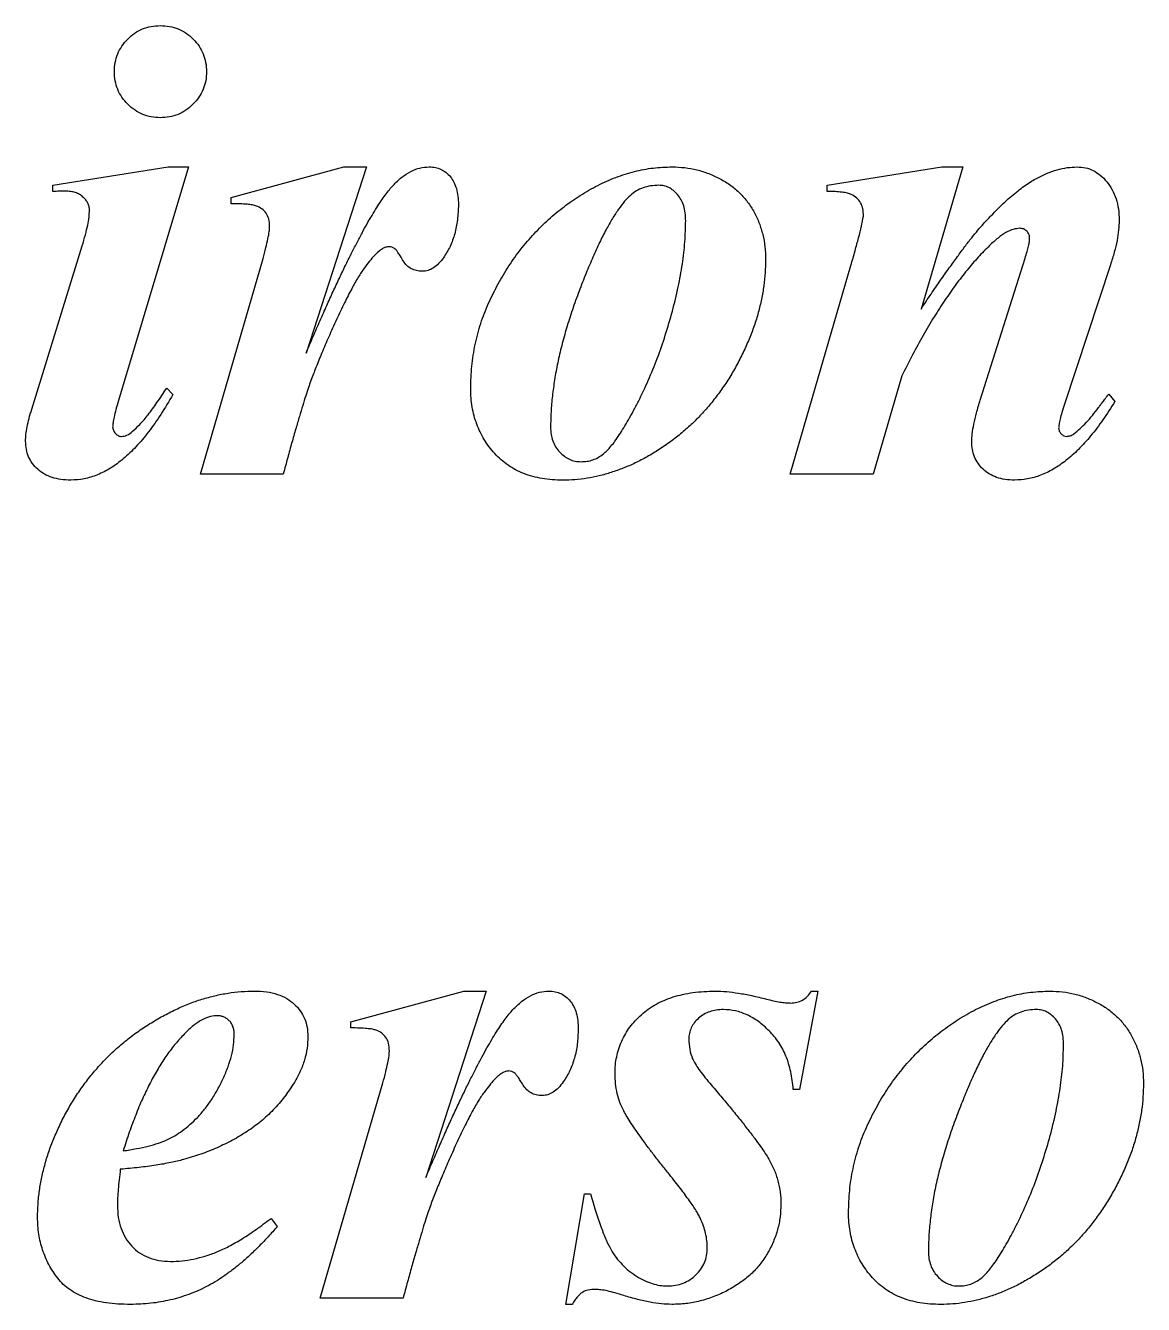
# Model space of a CAD drawing. Header units: inches. Extents: x -17.5 to -8.75, y -0.78 to 2.88.
# Drawn here: x -14.327 to -13.822, y 1.5 to 2.078 of the extents above; entities that cross this region are included whole.
import ezdxf

# ---------------------------------------------------------------- set-up
doc = ezdxf.new("R2010")
doc.units = ezdxf.units.IN
doc.header["$MEASUREMENT"] = 0

msp = doc.modelspace()

# ---------------------------------------------------------------- linework, layer by layer
at = {"color": 7, "linetype": 'Continuous', "lineweight": 25}
for p, q in [((-14.31474, 2.00556), (-14.26262, 2.01389)), ((-14.25341, 2.01389), (-14.2851, 1.90825)), ((-14.26262, 2.01389), (-14.25341, 2.01389)), ((-14.23419, 2), (-14.18314, 2.01389)), ((-14.17299, 2.01389), (-14.20029, 1.92969)), ((-14.18314, 2.01389), (-14.17299, 2.01389)), ((-13.96474, 2.00556), (-13.91283, 2.01389)), ((-13.90341, 2.01389), (-13.92225, 1.94961)), ((-13.91283, 2.01389), (-13.90341, 2.01389)), ((-14.31474, 2.00278), (-14.31474, 2.00556)), ((-13.96474, 2.00278), (-13.96474, 2.00556)), ((-14.23419, 1.99722), (-14.23419, 2)), ((-14.32433, 1.90434), (-14.3015, 1.97821)), ((-14.24808, 1.875), (-14.21973, 1.9724)), ((-13.89547, 1.90846), (-13.8752, 1.97261)), ((-13.98141, 1.875), (-13.95393, 1.96931)), ((-13.83657, 1.96962), (-13.85741, 1.9066)), ((-13.93093, 1.91936), (-13.94387, 1.875)), ((-14.26331, 1.91389), (-14.26053, 1.91094)), ((-13.8374, 1.91111), (-13.83462, 1.90781)), ((-14.21062, 1.875), (-14.24808, 1.875)), ((-13.94387, 1.875), (-13.98141, 1.875)), ((-14.18002, 1.6273), (-14.12898, 1.64119)), ((-14.11882, 1.64119), (-14.14612, 1.55698)), ((-14.12898, 1.64119), (-14.11882, 1.64119)), ((-13.96891, 1.64119), (-13.97724, 1.59674)), ((-13.97169, 1.64119), (-13.96891, 1.64119)), ((-14.18002, 1.62452), (-14.18002, 1.6273)), ((-14.19391, 1.5023), (-14.16557, 1.59969)), ((-13.97724, 1.59674), (-13.98002, 1.59674)), ((-14.0828, 1.49952), (-14.07446, 1.54952)), ((-14.07446, 1.54952), (-14.07169, 1.54952)), ((-14.21613, 1.53841), (-14.21335, 1.53472)), ((-14.15645, 1.5023), (-14.19391, 1.5023)), ((-14.08002, 1.49952), (-14.0828, 1.49952))]:
    msp.add_line(p, q, dxfattribs=at)
for points, knots in [([(-14.28696, 2.05694), (-14.28689, 2.05834), (-14.28675, 2.06107), (-14.28556, 2.06498), (-14.28367, 2.06858), (-14.28101, 2.07173), (-14.27789, 2.07444), (-14.2743, 2.07639), (-14.27035, 2.07755), (-14.26761, 2.0777), (-14.26622, 2.07778)], [0, 0, 0, 0, 0.128069, 0.249947, 0.371754, 0.499132, 0.626344, 0.748778, 0.871931, 1, 1, 1, 1]), ([(-14.26622, 2.07778), (-14.26479, 2.0777), (-14.26201, 2.07756), (-14.25802, 2.0764), (-14.25441, 2.07443), (-14.25125, 2.07175), (-14.2486, 2.06858), (-14.2467, 2.06498), (-14.24551, 2.06107), (-14.24537, 2.05834), (-14.2453, 2.05694)], [0, 0, 0, 0, 0.1300718, 0.2538892, 0.3757225, 0.5033198, 0.6300722, 0.7512802, 0.8725603, 1, 1, 1, 1]), ([(-14.26622, 2.03611), (-14.2676, 2.03618), (-14.2703, 2.03633), (-14.27419, 2.03751), (-14.27775, 2.03946), (-14.28094, 2.04211), (-14.28363, 2.04527), (-14.28556, 2.04889), (-14.28675, 2.05282), (-14.28689, 2.05555), (-14.28696, 2.05694)], [0, 0, 0, 0, 0.1268805, 0.2476137, 0.370178, 0.4976909, 0.6260537, 0.749788, 0.8717957, 1, 1, 1, 1]), ([(-14.2453, 2.05694), (-14.24537, 2.05555), (-14.24551, 2.05282), (-14.2467, 2.04889), (-14.24863, 2.04527), (-14.25133, 2.04211), (-14.25452, 2.03945), (-14.25813, 2.0375), (-14.26208, 2.03633), (-14.26482, 2.03619), (-14.26622, 2.03611)], [0, 0, 0, 0, 0.1275609, 0.2489562, 0.3720696, 0.4997881, 0.6266611, 0.7497744, 0.8724391, 1, 1, 1, 1]), ([(-14.16092, 2.00551), (-14.15966, 2.00678), (-14.15726, 2.00918), (-14.15318, 2.01188), (-14.14894, 2.01358), (-14.14604, 2.01379), (-14.1446, 2.01389)], [0, 0, 0, 0, 0.283236, 0.539118, 0.77285, 1, 1, 1, 1]), ([(-14.1446, 2.01389), (-14.14365, 2.01385), (-14.14181, 2.01378), (-14.13923, 2.01284), (-14.13691, 2.01144), (-14.13494, 2.00943), (-14.13332, 2.00694), (-14.1322, 2.00394), (-14.13151, 2.00049), (-14.13144, 1.99804), (-14.13141, 1.99674)], [0, 0, 0, 0, 0.1163793, 0.2257611, 0.3346185, 0.4480798, 0.5692364, 0.6973677, 0.8410742, 1, 1, 1, 1]), ([(-14.12585, 1.91363), (-14.12575, 1.91702), (-14.12556, 1.92372), (-14.12397, 1.9336), (-14.12149, 1.94316), (-14.11788, 1.95229), (-14.11353, 1.96096), (-14.10869, 1.96916), (-14.10324, 1.97675), (-14.09722, 1.98373), (-14.09077, 1.9902), (-14.08376, 1.99596), (-14.07632, 2.00113), (-14.06849, 2.00563), (-14.06031, 2.00928), (-14.05194, 2.01197), (-14.04339, 2.01359), (-14.03764, 2.01379), (-14.03475, 2.01389)], [0, 0, 0, 0, 0.068373, 0.135108, 0.201218, 0.267276, 0.332787, 0.396645, 0.459164, 0.521042, 0.582325, 0.643264, 0.703651, 0.764819, 0.825173, 0.88396, 0.941824, 1, 1, 1, 1]), ([(-14.03475, 2.01389), (-14.03285, 2.01382), (-14.02908, 2.01368), (-14.02352, 2.01266), (-14.01814, 2.01096), (-14.01303, 2.00856), (-14.00824, 2.00567), (-14.00408, 2.0021), (-14.00051, 1.99803), (-13.99762, 1.99344), (-13.9953, 1.9885), (-13.99372, 1.98323), (-13.99266, 1.97773), (-13.99257, 1.97396), (-13.99252, 1.97205)], [0, 0, 0, 0, 0.085554, 0.169688, 0.253802, 0.339259, 0.42356, 0.504942, 0.585336, 0.66653, 0.748481, 0.83034, 0.913832, 1, 1, 1, 1]), ([(-13.89404, 1.98811), (-13.89292, 1.98931), (-13.89074, 1.99165), (-13.88748, 1.99495), (-13.88436, 1.99795), (-13.88137, 2.00066), (-13.87846, 2.00305), (-13.87567, 2.00512), (-13.87305, 2.00699), (-13.86967, 2.00889), (-13.86564, 2.0109), (-13.86085, 2.0126), (-13.85621, 2.01366), (-13.85316, 2.01381), (-13.85168, 2.01389)], [0, 0, 0, 0, 0.096922, 0.187782, 0.272642, 0.351578, 0.425341, 0.493416, 0.556438, 0.614383, 0.721325, 0.820638, 0.912937, 1, 1, 1, 1]), ([(-13.85168, 2.01389), (-13.85041, 2.01381), (-13.84789, 2.01364), (-13.84429, 2.01231), (-13.841, 2.01016), (-13.83813, 2.00718), (-13.8357, 2.00359), (-13.83388, 1.99943), (-13.83285, 1.99473), (-13.83273, 1.99143), (-13.83267, 1.98971)], [0, 0, 0, 0, 0.11115, 0.220348, 0.332299, 0.453462, 0.580543, 0.710706, 0.849887, 1, 1, 1, 1]), ([(-14.30919, 2.00291), (-14.31003, 2.0029), (-14.31188, 2.00287), (-14.31373, 2.00281), (-14.31474, 2.00278)], [0, 0, 0, 0, 0.453061, 1, 1, 1, 1]), ([(-14.29821, 1.99427), (-14.29823, 1.99483), (-14.29829, 1.99594), (-14.2989, 1.99752), (-14.29984, 1.999), (-14.30116, 2.00032), (-14.30274, 2.00151), (-14.30465, 2.00234), (-14.30683, 2.00281), (-14.30837, 2.00287), (-14.30919, 2.00291)], [0, 0, 0, 0, 0.1067566, 0.2136958, 0.3229817, 0.4435106, 0.5714844, 0.7028296, 0.8431403, 1, 1, 1, 1]), ([(-14.20029, 1.92969), (-14.19922, 1.93219), (-14.19714, 1.93709), (-14.19401, 1.94423), (-14.19103, 1.95102), (-14.18811, 1.95741), (-14.18529, 1.96344), (-14.18256, 1.96911), (-14.17997, 1.97442), (-14.17743, 1.97932), (-14.17505, 1.98389), (-14.17278, 1.98809), (-14.17053, 1.99189), (-14.16843, 1.99534), (-14.16644, 1.99844), (-14.16452, 2.00114), (-14.16272, 2.00348), (-14.16149, 2.00487), (-14.16092, 2.00551)], [0, 0, 0, 0, 0.095301, 0.18648, 0.272875, 0.354696, 0.432414, 0.506037, 0.574896, 0.639227, 0.699262, 0.755246, 0.806323, 0.853838, 0.896685, 0.935191, 0.96984, 1, 1, 1, 1]), ([(-14.05367, 2.001), (-14.05457, 2.00012), (-14.05651, 1.99821), (-14.05913, 1.99463), (-14.06192, 1.99037), (-14.06477, 1.98531), (-14.06771, 1.9795), (-14.07069, 1.9729), (-14.07381, 1.96556), (-14.07691, 1.95757), (-14.07991, 1.94935), (-14.08251, 1.94113), (-14.08473, 1.93314), (-14.08658, 1.92536), (-14.08796, 1.91776), (-14.08896, 1.91038), (-14.0896, 1.90321), (-14.0897, 1.8985), (-14.08974, 1.89618)], [0, 0, 0, 0, 0.033249, 0.072559, 0.117666, 0.169098, 0.227007, 0.290985, 0.362132, 0.439493, 0.518973, 0.59539, 0.668972, 0.739827, 0.808386, 0.874496, 0.93831, 1, 1, 1, 1]), ([(-14.04078, 2.00556), (-14.04203, 2.00549), (-14.04444, 2.00538), (-14.0479, 2.00455), (-14.05102, 2.0031), (-14.05279, 2.0017), (-14.05367, 2.001)], [0, 0, 0, 0, 0.267997, 0.517347, 0.757714, 1, 1, 1, 1]), ([(-14.02863, 1.9895), (-14.02867, 1.9907), (-14.02873, 1.993), (-14.02941, 1.99624), (-14.0306, 1.99904), (-14.03221, 2.00137), (-14.03414, 2.00318), (-14.03618, 2.00458), (-14.03844, 2.00541), (-14.04, 2.00551), (-14.04078, 2.00556)], [0, 0, 0, 0, 0.160943, 0.307485, 0.440153, 0.565263, 0.682999, 0.791977, 0.894836, 1, 1, 1, 1]), ([(-13.94825, 1.99162), (-13.94829, 1.99273), (-13.94836, 1.9948), (-13.94941, 1.99765), (-13.95118, 1.99997), (-13.95339, 2.00132), (-13.95572, 2.0021), (-13.95816, 2.00249), (-13.96124, 2.00274), (-13.9635, 2.00277), (-13.96474, 2.00278)], [0, 0, 0, 0, 0.143692, 0.268193, 0.387578, 0.517103, 0.59867, 0.70577, 0.838043, 1, 1, 1, 1]), ([(-14.21678, 1.98681), (-14.21683, 1.98799), (-14.21692, 1.99016), (-14.21821, 1.993), (-14.2202, 1.99502), (-14.22239, 1.99614), (-14.22468, 1.99676), (-14.2272, 1.99699), (-14.23043, 1.99724), (-14.23285, 1.99723), (-14.23419, 1.99722)], [0, 0, 0, 0, 0.150745, 0.274893, 0.388689, 0.507831, 0.584565, 0.690788, 0.829821, 1, 1, 1, 1]), ([(-14.13141, 1.99674), (-14.13149, 1.99447), (-14.13164, 1.99005), (-14.13293, 1.98372), (-14.13496, 1.97789), (-14.13709, 1.9745), (-14.13814, 1.97283)], [0, 0, 0, 0, 0.270819, 0.525376, 0.765551, 1, 1, 1, 1]), ([(-14.3015, 1.97821), (-14.30101, 1.97987), (-14.30009, 1.98297), (-14.29905, 1.98731), (-14.29838, 1.99101), (-14.29826, 1.99326), (-14.29821, 1.99427)], [0, 0, 0, 0, 0.31585, 0.589913, 0.81473, 1, 1, 1, 1]), ([(-14.06587, 1.88407), (-14.06531, 1.88457), (-14.0641, 1.88565), (-14.06233, 1.88761), (-14.06053, 1.89003), (-14.05857, 1.89278), (-14.0566, 1.89599), (-14.05445, 1.89954), (-14.05225, 1.90354), (-14.04916, 1.90948), (-14.04545, 1.9174), (-14.04133, 1.92736), (-14.03778, 1.93783), (-14.03459, 1.9486), (-14.03195, 1.95935), (-14.03008, 1.96982), (-14.02888, 1.9798), (-14.02871, 1.98633), (-14.02863, 1.9895)], [0, 0, 0, 0, 0.019705, 0.042924, 0.069319, 0.09916, 0.132071, 0.168505, 0.208627, 0.25247, 0.344777, 0.439194, 0.536414, 0.636224, 0.735117, 0.828115, 0.916399, 1, 1, 1, 1]), ([(-13.95393, 1.96931), (-13.95331, 1.97151), (-13.95212, 1.97568), (-13.9505, 1.98159), (-13.94922, 1.98683), (-13.94856, 1.9901), (-13.94825, 1.99162)], [0, 0, 0, 0, 0.297706, 0.565151, 0.797817, 1, 1, 1, 1]), ([(-13.83267, 1.98971), (-13.83273, 1.98826), (-13.83287, 1.98519), (-13.83357, 1.98036), (-13.83488, 1.97512), (-13.83599, 1.97151), (-13.83657, 1.96962)], [0, 0, 0, 0, 0.211602, 0.448481, 0.711298, 1, 1, 1, 1]), ([(-14.21973, 1.9724), (-14.21929, 1.97406), (-14.21848, 1.97705), (-14.21757, 1.98112), (-14.21693, 1.98425), (-14.21683, 1.98607), (-14.21678, 1.98681)], [0, 0, 0, 0, 0.350075, 0.630908, 0.849316, 1, 1, 1, 1]), ([(-13.92225, 1.94961), (-13.92073, 1.95187), (-13.91782, 1.95621), (-13.91357, 1.96243), (-13.90959, 1.96807), (-13.90587, 1.97313), (-13.90257, 1.97772), (-13.89947, 1.98168), (-13.89667, 1.98509), (-13.89487, 1.98716), (-13.89404, 1.98811)], [0, 0, 0, 0, 0.170885, 0.328423, 0.473151, 0.60457, 0.722896, 0.827784, 0.920751, 1, 1, 1, 1]), ([(-13.87759, 1.98611), (-13.87859, 1.986), (-13.88079, 1.98577), (-13.8841, 1.98411), (-13.88769, 1.98164), (-13.89, 1.97948), (-13.89126, 1.9783)], [0, 0, 0, 0, 0.18595, 0.410703, 0.678753, 1, 1, 1, 1]), ([(-13.87312, 1.9819), (-13.87319, 1.98244), (-13.87333, 1.98355), (-13.87444, 1.98487), (-13.87583, 1.98596), (-13.87701, 1.98606), (-13.87759, 1.98611)], [0, 0, 0, 0, 0.2374239, 0.4859364, 0.7449033, 1, 1, 1, 1]), ([(-14.16275, 1.97778), (-14.16325, 1.97774), (-14.16431, 1.97765), (-14.16525, 1.97714), (-14.16574, 1.97687)], [0, 0, 0, 0, 0.471736, 1, 1, 1, 1]), ([(-14.14773, 1.96667), (-14.14863, 1.96672), (-14.15036, 1.96682), (-14.15278, 1.96775), (-14.15485, 1.96925), (-14.15634, 1.97134), (-14.1575, 1.9734), (-14.15864, 1.97502), (-14.15949, 1.97621), (-14.16038, 1.97707), (-14.16145, 1.97764), (-14.16232, 1.97773), (-14.16275, 1.97778)], [0, 0, 0, 0, 0.137153, 0.261675, 0.387414, 0.520635, 0.64693, 0.748142, 0.820248, 0.868457, 0.935312, 1, 1, 1, 1]), ([(-13.89126, 1.9783), (-13.89299, 1.97657), (-13.89655, 1.97302), (-13.90156, 1.9671), (-13.90659, 1.96066), (-13.91155, 1.95357), (-13.91649, 1.9459), (-13.92137, 1.9376), (-13.92626, 1.92873), (-13.92935, 1.92254), (-13.93093, 1.91936)], [0, 0, 0, 0, 0.1027659, 0.2109917, 0.3258082, 0.4462553, 0.5742688, 0.709207, 0.8507118, 1, 1, 1, 1]), ([(-13.8752, 1.97261), (-13.87489, 1.97359), (-13.87431, 1.9754), (-13.87365, 1.97793), (-13.87322, 1.98005), (-13.87315, 1.98134), (-13.87312, 1.9819)], [0, 0, 0, 0, 0.323477, 0.595772, 0.822213, 1, 1, 1, 1]), ([(-14.16574, 1.97687), (-14.16632, 1.97648), (-14.16764, 1.97558), (-14.16956, 1.97366), (-14.17172, 1.97111), (-14.1742, 1.9679), (-14.17694, 1.96376), (-14.17989, 1.9585), (-14.18314, 1.95207), (-14.18658, 1.9448), (-14.18997, 1.93726), (-14.19306, 1.93004), (-14.19574, 1.92344), (-14.1978, 1.91822), (-14.19927, 1.91391), (-14.20056, 1.91018), (-14.20186, 1.9058), (-14.20335, 1.90083), (-14.205, 1.89525), (-14.20679, 1.88905), (-14.20863, 1.88222), (-14.20994, 1.87747), (-14.21062, 1.875)], [0, 0, 0, 0, 0.018512, 0.042511, 0.072038, 0.107513, 0.150611, 0.204319, 0.267951, 0.342632, 0.41874, 0.488356, 0.551653, 0.608652, 0.63804, 0.673035, 0.713772, 0.759641, 0.811495, 0.868854, 0.93162, 1, 1, 1, 1]), ([(-14.13814, 1.97283), (-14.13884, 1.9719), (-14.14015, 1.97016), (-14.14254, 1.96821), (-14.14506, 1.96689), (-14.14684, 1.96674), (-14.14773, 1.96667)], [0, 0, 0, 0, 0.2943087, 0.5496681, 0.7775797, 1, 1, 1, 1]), ([(-13.99252, 1.97205), (-13.99257, 1.97005), (-13.99266, 1.96603), (-13.99327, 1.96001), (-13.99434, 1.95399), (-13.99575, 1.94796), (-13.99765, 1.94194), (-13.99994, 1.93592), (-14.00266, 1.92991), (-14.0057, 1.92392), (-14.00909, 1.91809), (-14.01285, 1.91259), (-14.0168, 1.90736), (-14.02101, 1.90243), (-14.02554, 1.89787), (-14.03032, 1.89362), (-14.03533, 1.88964), (-14.04059, 1.88603), (-14.04598, 1.88281), (-14.05137, 1.87994), (-14.05683, 1.87761), (-14.06228, 1.87565), (-14.06774, 1.87411), (-14.07322, 1.87303), (-14.0787, 1.87235), (-14.08236, 1.87226), (-14.08419, 1.87222)], [0, 0, 0, 0, 0.040288, 0.081046, 0.121912, 0.163592, 0.205763, 0.249164, 0.293302, 0.33884, 0.384474, 0.429222, 0.47316, 0.516609, 0.559725, 0.602707, 0.645492, 0.688706, 0.731235, 0.772081, 0.811808, 0.850842, 0.888714, 0.926191, 0.963211, 1, 1, 1, 1]), ([(-14.26053, 1.91094), (-14.26231, 1.90788), (-14.2657, 1.90206), (-14.27129, 1.89417), (-14.27688, 1.88742), (-14.28266, 1.88194), (-14.28847, 1.87758), (-14.29447, 1.87455), (-14.30054, 1.87258), (-14.30467, 1.87234), (-14.30671, 1.87222)], [0, 0, 0, 0, 0.168014, 0.320636, 0.459384, 0.584541, 0.698833, 0.803825, 0.903135, 1, 1, 1, 1]), ([(-14.27885, 1.89418), (-14.2777, 1.89525), (-14.27513, 1.89761), (-14.27147, 1.90206), (-14.26742, 1.90756), (-14.26475, 1.91167), (-14.26331, 1.91389)], [0, 0, 0, 0, 0.186578, 0.415305, 0.685331, 1, 1, 1, 1]), ([(-14.08419, 1.87222), (-14.08579, 1.87225), (-14.08893, 1.87231), (-14.0935, 1.87287), (-14.09778, 1.87384), (-14.1018, 1.87513), (-14.10555, 1.87682), (-14.109, 1.87892), (-14.11216, 1.88138), (-14.115, 1.8842), (-14.11756, 1.88727), (-14.11978, 1.89054), (-14.12166, 1.89398), (-14.12316, 1.8976), (-14.12443, 1.90136), (-14.1252, 1.90531), (-14.12576, 1.90942), (-14.12582, 1.91221), (-14.12585, 1.91363)], [0, 0, 0, 0, 0.072878, 0.142298, 0.208199, 0.271692, 0.33365, 0.394303, 0.454151, 0.514931, 0.575502, 0.635011, 0.694027, 0.75313, 0.812473, 0.873468, 0.935645, 1, 1, 1, 1]), ([(-13.89933, 1.88967), (-13.89927, 1.89084), (-13.89911, 1.89348), (-13.89838, 1.89781), (-13.89713, 1.9029), (-13.89605, 1.90652), (-13.89547, 1.90846)], [0, 0, 0, 0, 0.183214, 0.411654, 0.683026, 1, 1, 1, 1]), ([(-13.84196, 1.90508), (-13.84168, 1.90546), (-13.84107, 1.9063), (-13.84003, 1.90767), (-13.8388, 1.90931), (-13.83789, 1.91048), (-13.8374, 1.91111)], [0, 0, 0, 0, 0.18485, 0.41446, 0.680809, 1, 1, 1, 1]), ([(-14.32711, 1.8898), (-14.32707, 1.89081), (-14.32699, 1.893), (-14.32643, 1.89645), (-14.32556, 1.90029), (-14.32476, 1.90294), (-14.32433, 1.90434)], [0, 0, 0, 0, 0.204884, 0.441272, 0.704979, 1, 1, 1, 1]), ([(-14.2851, 1.90825), (-14.2855, 1.90688), (-14.28623, 1.90439), (-14.28705, 1.90103), (-14.28758, 1.89844), (-14.2877, 1.89696), (-14.28775, 1.89635)], [0, 0, 0, 0, 0.351155, 0.636598, 0.849991, 1, 1, 1, 1]), ([(-13.83462, 1.90781), (-13.83639, 1.90501), (-13.83977, 1.89963), (-13.84529, 1.89237), (-13.85083, 1.88618), (-13.8565, 1.88114), (-13.86221, 1.87714), (-13.86805, 1.87431), (-13.87399, 1.87257), (-13.878, 1.87234), (-13.87998, 1.87222)], [0, 0, 0, 0, 0.165262, 0.316603, 0.45397, 0.57917, 0.693818, 0.800285, 0.901451, 1, 1, 1, 1]), ([(-13.85741, 1.9066), (-13.85779, 1.90534), (-13.85847, 1.90308), (-13.85932, 1.90003), (-13.85984, 1.8977), (-13.85996, 1.89637), (-13.86001, 1.89583)], [0, 0, 0, 0, 0.355168, 0.638877, 0.854433, 1, 1, 1, 1]), ([(-13.85311, 1.89319), (-13.85217, 1.89395), (-13.85021, 1.89554), (-13.84746, 1.89835), (-13.84466, 1.90154), (-13.84288, 1.90387), (-13.84196, 1.90508)], [0, 0, 0, 0, 0.2222616, 0.4624979, 0.72018, 1, 1, 1, 1]), ([(-14.28775, 1.89635), (-14.28767, 1.89582), (-14.28751, 1.8947), (-14.2865, 1.89332), (-14.28524, 1.89222), (-14.28419, 1.89205), (-14.28371, 1.89197)], [0, 0, 0, 0, 0.247956, 0.514623, 0.778221, 1, 1, 1, 1]), ([(-14.28371, 1.89197), (-14.28287, 1.89209), (-14.28105, 1.89236), (-14.27962, 1.89355), (-14.27885, 1.89418)], [0, 0, 0, 0, 0.459307, 1, 1, 1, 1]), ([(-14.08974, 1.89618), (-14.0897, 1.89509), (-14.08962, 1.89299), (-14.08877, 1.89), (-14.08755, 1.88727), (-14.08573, 1.88493), (-14.08362, 1.883), (-14.08123, 1.88162), (-14.07869, 1.88068), (-14.07689, 1.8806), (-14.07598, 1.88056)], [0, 0, 0, 0, 0.141117, 0.271235, 0.399612, 0.526778, 0.652943, 0.768103, 0.883172, 1, 1, 1, 1]), ([(-13.86001, 1.89583), (-13.85995, 1.89536), (-13.85981, 1.89437), (-13.8589, 1.89315), (-13.85774, 1.89224), (-13.85683, 1.89209), (-13.85641, 1.89201)], [0, 0, 0, 0, 0.249564, 0.517955, 0.78011, 1, 1, 1, 1]), ([(-13.85641, 1.89201), (-13.85586, 1.89208), (-13.85468, 1.89223), (-13.85366, 1.89285), (-13.85311, 1.89319)], [0, 0, 0, 0, 0.462123, 1, 1, 1, 1]), ([(-14.30671, 1.87222), (-14.3082, 1.87227), (-14.31104, 1.87236), (-14.31504, 1.87337), (-14.31864, 1.87484), (-14.32165, 1.87707), (-14.32412, 1.87969), (-14.32583, 1.88278), (-14.32693, 1.88618), (-14.32705, 1.88858), (-14.32711, 1.8898)], [0, 0, 0, 0, 0.14681, 0.281244, 0.407948, 0.530306, 0.649212, 0.763023, 0.878836, 1, 1, 1, 1]), ([(-13.87998, 1.87222), (-13.88142, 1.87227), (-13.88416, 1.87236), (-13.88802, 1.87335), (-13.89143, 1.8749), (-13.89427, 1.87711), (-13.89656, 1.87975), (-13.89813, 1.88281), (-13.89919, 1.88613), (-13.89929, 1.88848), (-13.89933, 1.88967)], [0, 0, 0, 0, 0.147078, 0.280065, 0.40603, 0.527558, 0.646344, 0.760367, 0.878039, 1, 1, 1, 1]), ([(-14.07598, 1.88056), (-14.07505, 1.8806), (-14.07323, 1.88067), (-14.07056, 1.88135), (-14.06808, 1.88247), (-14.06661, 1.88354), (-14.06587, 1.88407)], [0, 0, 0, 0, 0.255377, 0.501412, 0.750643, 1, 1, 1, 1]), ([(-14.32169, 1.53884), (-14.32165, 1.54087), (-14.32156, 1.54493), (-14.32087, 1.55102), (-14.31986, 1.55712), (-14.3183, 1.5632), (-14.3164, 1.56929), (-14.31403, 1.57537), (-14.31131, 1.58147), (-14.30809, 1.5875), (-14.30458, 1.59341), (-14.30072, 1.59906), (-14.29652, 1.60439), (-14.29201, 1.6094), (-14.28723, 1.61418), (-14.28209, 1.61858), (-14.2767, 1.62274), (-14.271, 1.62652), (-14.26514, 1.62991), (-14.25926, 1.63293), (-14.25337, 1.63552), (-14.24744, 1.63755), (-14.24153, 1.63916), (-14.2356, 1.64035), (-14.22966, 1.64107), (-14.2257, 1.64115), (-14.22373, 1.64119)], [0, 0, 0, 0, 0.039082, 0.078362, 0.117989, 0.158248, 0.199189, 0.24105, 0.28388, 0.328057, 0.3726, 0.416552, 0.459861, 0.503325, 0.546527, 0.59004, 0.633619, 0.677877, 0.721755, 0.764051, 0.805409, 0.845552, 0.884872, 0.923553, 0.962033, 1, 1, 1, 1]), ([(-14.22373, 1.64119), (-14.22184, 1.64114), (-14.21828, 1.64105), (-14.21332, 1.63988), (-14.20904, 1.63809), (-14.20557, 1.63547), (-14.20283, 1.63235), (-14.20084, 1.62879), (-14.19968, 1.62481), (-14.19954, 1.62204), (-14.19946, 1.62061)], [0, 0, 0, 0, 0.157556, 0.296643, 0.423401, 0.542675, 0.6567, 0.76879, 0.880952, 1, 1, 1, 1]), ([(-14.10676, 1.63281), (-14.10549, 1.63407), (-14.10309, 1.63648), (-14.09902, 1.63917), (-14.09477, 1.64088), (-14.09187, 1.64108), (-14.09044, 1.64119)], [0, 0, 0, 0, 0.283236, 0.539118, 0.77285, 1, 1, 1, 1]), ([(-14.09044, 1.64119), (-14.08949, 1.64115), (-14.08765, 1.64108), (-14.08506, 1.64014), (-14.08274, 1.63874), (-14.08077, 1.63672), (-14.07916, 1.63424), (-14.07803, 1.63123), (-14.07734, 1.62779), (-14.07728, 1.62533), (-14.07724, 1.62404)], [0, 0, 0, 0, 0.1163793, 0.2257611, 0.3346185, 0.4480798, 0.5692364, 0.6973677, 0.8410742, 1, 1, 1, 1]), ([(-14.06058, 1.60386), (-14.06055, 1.60516), (-14.06049, 1.60774), (-14.05992, 1.61151), (-14.05894, 1.61511), (-14.05764, 1.61855), (-14.05599, 1.62183), (-14.05393, 1.62493), (-14.05148, 1.62784), (-14.0487, 1.63058), (-14.04559, 1.6331), (-14.04214, 1.63528), (-14.03837, 1.63709), (-14.03433, 1.63864), (-14.02995, 1.63972), (-14.02532, 1.64063), (-14.02036, 1.64108), (-14.01697, 1.64115), (-14.01522, 1.64119)], [0, 0, 0, 0, 0.059206, 0.117017, 0.172813, 0.228349, 0.283605, 0.339563, 0.39695, 0.45597, 0.516732, 0.578175, 0.641074, 0.706379, 0.774283, 0.845821, 0.920436, 1, 1, 1, 1]), ([(-14.01522, 1.64119), (-14.01355, 1.64114), (-14.01005, 1.64105), (-14.00455, 1.64028), (-13.99852, 1.63917), (-13.99435, 1.63813), (-13.99217, 1.63758)], [0, 0, 0, 0, 0.213653, 0.4494, 0.711873, 1, 1, 1, 1]), ([(-13.99217, 1.63758), (-13.99109, 1.63731), (-13.98905, 1.63681), (-13.98614, 1.63622), (-13.98357, 1.63592), (-13.98197, 1.63584), (-13.98123, 1.6358)], [0, 0, 0, 0, 0.301428, 0.568151, 0.800344, 1, 1, 1, 1]), ([(-13.98123, 1.6358), (-13.98028, 1.63587), (-13.97843, 1.63599), (-13.9758, 1.63706), (-13.97348, 1.6388), (-13.9723, 1.64037), (-13.97169, 1.64119)], [0, 0, 0, 0, 0.248846, 0.485926, 0.732908, 1, 1, 1, 1]), ([(-13.95502, 1.54093), (-13.95492, 1.54432), (-13.95472, 1.55102), (-13.95314, 1.56089), (-13.95065, 1.57045), (-13.94705, 1.57959), (-13.9427, 1.58826), (-13.93786, 1.59646), (-13.9324, 1.60405), (-13.92639, 1.61103), (-13.91993, 1.6175), (-13.91293, 1.62325), (-13.90549, 1.62842), (-13.89766, 1.63293), (-13.88948, 1.63658), (-13.88111, 1.63926), (-13.87256, 1.64089), (-13.8668, 1.64109), (-13.86392, 1.64119)], [0, 0, 0, 0, 0.068373, 0.135108, 0.201218, 0.267276, 0.332787, 0.396645, 0.459164, 0.521042, 0.582325, 0.643264, 0.703651, 0.764819, 0.825173, 0.88396, 0.941824, 1, 1, 1, 1]), ([(-13.86392, 1.64119), (-13.86202, 1.64112), (-13.85825, 1.64098), (-13.85269, 1.63995), (-13.84731, 1.63825), (-13.84219, 1.63586), (-13.8374, 1.63297), (-13.83324, 1.6294), (-13.82968, 1.62533), (-13.82679, 1.62074), (-13.82447, 1.6158), (-13.82289, 1.61053), (-13.82183, 1.60503), (-13.82173, 1.60126), (-13.82169, 1.59935)], [0, 0, 0, 0, 0.085554, 0.169688, 0.253802, 0.339259, 0.42356, 0.504942, 0.585336, 0.66653, 0.748481, 0.83034, 0.913832, 1, 1, 1, 1]), ([(-14.14612, 1.55698), (-14.14506, 1.55949), (-14.14297, 1.56439), (-14.13984, 1.57153), (-14.13686, 1.57831), (-14.13394, 1.5847), (-14.13112, 1.59074), (-14.12839, 1.5964), (-14.1258, 1.60171), (-14.12326, 1.60662), (-14.12088, 1.61118), (-14.11861, 1.61538), (-14.11637, 1.61919), (-14.11426, 1.62263), (-14.11227, 1.62573), (-14.11035, 1.62843), (-14.10856, 1.63078), (-14.10733, 1.63216), (-14.10676, 1.63281)], [0, 0, 0, 0, 0.095301, 0.18648, 0.272875, 0.354696, 0.432414, 0.506037, 0.574896, 0.639227, 0.699262, 0.755246, 0.806323, 0.853838, 0.896685, 0.935191, 0.96984, 1, 1, 1, 1]), ([(-14.01162, 1.63285), (-14.01271, 1.63281), (-14.0148, 1.63272), (-14.01779, 1.63193), (-14.02052, 1.63075), (-14.02285, 1.62897), (-14.02481, 1.62695), (-14.02618, 1.6246), (-14.02713, 1.62209), (-14.0272, 1.6203), (-14.02724, 1.6194)], [0, 0, 0, 0, 0.142331, 0.273091, 0.401783, 0.528907, 0.653372, 0.767895, 0.882167, 1, 1, 1, 1]), ([(-13.98002, 1.59674), (-13.98014, 1.5981), (-13.98039, 1.60077), (-13.98109, 1.60464), (-13.98204, 1.6083), (-13.98325, 1.61174), (-13.98474, 1.61495), (-13.98652, 1.61792), (-13.98852, 1.62071), (-13.99155, 1.62395), (-13.9955, 1.62749), (-14.00071, 1.63051), (-14.00608, 1.63251), (-14.00978, 1.63274), (-14.01162, 1.63285)], [0, 0, 0, 0, 0.077861, 0.152341, 0.223862, 0.292897, 0.359225, 0.425334, 0.489584, 0.554298, 0.677497, 0.790085, 0.895581, 1, 1, 1, 1]), ([(-13.86995, 1.63285), (-13.8712, 1.63279), (-13.87361, 1.63267), (-13.87706, 1.63185), (-13.88019, 1.6304), (-13.88195, 1.629), (-13.88284, 1.62829)], [0, 0, 0, 0, 0.267997, 0.517347, 0.757714, 1, 1, 1, 1]), ([(-13.8578, 1.61679), (-13.85783, 1.618), (-13.8579, 1.6203), (-13.85858, 1.62354), (-13.85976, 1.62634), (-13.86138, 1.62866), (-13.8633, 1.63047), (-13.86535, 1.63188), (-13.8676, 1.63271), (-13.86916, 1.6328), (-13.86995, 1.63285)], [0, 0, 0, 0, 0.160943, 0.307485, 0.440153, 0.565263, 0.682999, 0.791977, 0.894836, 1, 1, 1, 1]), ([(-14.24078, 1.63007), (-14.242, 1.62994), (-14.24461, 1.62964), (-14.24848, 1.62769), (-14.25253, 1.62469), (-14.25507, 1.62207), (-14.25645, 1.62066)], [0, 0, 0, 0, 0.195013, 0.416861, 0.68378, 1, 1, 1, 1]), ([(-14.2328, 1.62161), (-14.23281, 1.62224), (-14.23285, 1.62343), (-14.23332, 1.62512), (-14.23398, 1.62663), (-14.23502, 1.62785), (-14.23622, 1.62885), (-14.23762, 1.62956), (-14.23915, 1.63002), (-14.24023, 1.63005), (-14.24078, 1.63007)], [0, 0, 0, 0, 0.142801, 0.272978, 0.397465, 0.51751, 0.637554, 0.753126, 0.873718, 1, 1, 1, 1]), ([(-13.88284, 1.62829), (-13.88373, 1.62742), (-13.88568, 1.62551), (-13.8883, 1.62193), (-13.89109, 1.61766), (-13.89393, 1.61261), (-13.89687, 1.6068), (-13.89986, 1.6002), (-13.90298, 1.59285), (-13.90607, 1.58487), (-13.90908, 1.57665), (-13.91168, 1.56843), (-13.9139, 1.56044), (-13.91575, 1.55266), (-13.91713, 1.54506), (-13.91813, 1.53768), (-13.91877, 1.53051), (-13.91886, 1.52579), (-13.91891, 1.52348)], [0, 0, 0, 0, 0.033249, 0.072559, 0.117666, 0.169098, 0.227007, 0.290985, 0.362132, 0.439493, 0.518973, 0.59539, 0.668972, 0.739827, 0.808386, 0.874496, 0.93831, 1, 1, 1, 1]), ([(-14.28297, 1.56896), (-14.28096, 1.56927), (-14.27715, 1.56985), (-14.27184, 1.57105), (-14.26722, 1.57229), (-14.26321, 1.57387), (-14.25957, 1.57573), (-14.25614, 1.57809), (-14.25268, 1.58082), (-14.24931, 1.58408), (-14.24606, 1.58781), (-14.24301, 1.592), (-14.2402, 1.59665), (-14.23769, 1.60166), (-14.23555, 1.60678), (-14.23394, 1.61186), (-14.23299, 1.61679), (-14.23286, 1.62003), (-14.2328, 1.62161)], [0, 0, 0, 0, 0.076865, 0.145034, 0.205136, 0.257311, 0.307089, 0.35899, 0.414116, 0.473151, 0.535406, 0.600225, 0.668527, 0.740015, 0.811443, 0.877706, 0.940411, 1, 1, 1, 1]), ([(-14.25645, 1.62066), (-14.25778, 1.61916), (-14.26051, 1.61608), (-14.2642, 1.61092), (-14.26779, 1.60526), (-14.27114, 1.59903), (-14.27442, 1.59232), (-14.27743, 1.58502), (-14.28036, 1.57721), (-14.28208, 1.57176), (-14.28297, 1.56896)], [0, 0, 0, 0, 0.102496, 0.210714, 0.32463, 0.445355, 0.572975, 0.707181, 0.84953, 1, 1, 1, 1]), ([(-14.19946, 1.62061), (-14.19954, 1.61884), (-14.1997, 1.61529), (-14.20089, 1.61002), (-14.20278, 1.6048), (-14.20464, 1.60154), (-14.20558, 1.59987)], [0, 0, 0, 0, 0.242528, 0.485953, 0.737487, 1, 1, 1, 1]), ([(-14.16262, 1.6141), (-14.16266, 1.61529), (-14.16275, 1.61746), (-14.16404, 1.6203), (-14.16603, 1.62232), (-14.16823, 1.62344), (-14.17051, 1.62406), (-14.17303, 1.62429), (-14.17627, 1.62453), (-14.17869, 1.62452), (-14.18002, 1.62452)], [0, 0, 0, 0, 0.150745, 0.274893, 0.388689, 0.507831, 0.584565, 0.690788, 0.829821, 1, 1, 1, 1]), ([(-14.07724, 1.62404), (-14.07732, 1.62176), (-14.07748, 1.61734), (-14.07877, 1.61102), (-14.0808, 1.60519), (-14.08292, 1.6018), (-14.08397, 1.60013)], [0, 0, 0, 0, 0.270819, 0.525376, 0.765551, 1, 1, 1, 1]), ([(-14.02724, 1.6194), (-14.02716, 1.61788), (-14.027, 1.61489), (-14.02585, 1.61119), (-14.02432, 1.60821), (-14.0226, 1.60563), (-14.02038, 1.60268), (-14.01866, 1.60065), (-14.01774, 1.59956)], [0, 0, 0, 0, 0.201119, 0.398406, 0.508601, 0.646353, 0.809974, 1, 1, 1, 1]), ([(-14.16557, 1.59969), (-14.16512, 1.60135), (-14.16431, 1.60435), (-14.16341, 1.60842), (-14.16277, 1.61155), (-14.16266, 1.61336), (-14.16262, 1.6141)], [0, 0, 0, 0, 0.350075, 0.630908, 0.849316, 1, 1, 1, 1]), ([(-13.89504, 1.51137), (-13.89448, 1.51187), (-13.89326, 1.51295), (-13.8915, 1.5149), (-13.8897, 1.51733), (-13.88773, 1.52008), (-13.88576, 1.52329), (-13.88361, 1.52684), (-13.88141, 1.53084), (-13.87833, 1.53677), (-13.87462, 1.5447), (-13.8705, 1.55465), (-13.86694, 1.56513), (-13.86375, 1.57589), (-13.86112, 1.58665), (-13.85924, 1.59711), (-13.85805, 1.6071), (-13.85788, 1.61362), (-13.8578, 1.61679)], [0, 0, 0, 0, 0.019705, 0.042924, 0.069319, 0.09916, 0.132071, 0.168505, 0.208627, 0.25247, 0.344777, 0.439194, 0.536414, 0.636224, 0.735117, 0.828115, 0.916399, 1, 1, 1, 1]), ([(-14.11157, 1.60416), (-14.11215, 1.60377), (-14.11347, 1.60288), (-14.11539, 1.60095), (-14.11755, 1.59841), (-14.12003, 1.59519), (-14.12278, 1.59106), (-14.12572, 1.5858), (-14.12898, 1.57937), (-14.13241, 1.57209), (-14.1358, 1.56455), (-14.13889, 1.55734), (-14.14158, 1.55074), (-14.14363, 1.54551), (-14.1451, 1.5412), (-14.14639, 1.53747), (-14.1477, 1.5331), (-14.14918, 1.52812), (-14.15083, 1.52254), (-14.15262, 1.51634), (-14.15446, 1.50951), (-14.15577, 1.50477), (-14.15645, 1.5023)], [0, 0, 0, 0, 0.018512, 0.042511, 0.072038, 0.107513, 0.150611, 0.204319, 0.267951, 0.342632, 0.41874, 0.488356, 0.551653, 0.608652, 0.63804, 0.673035, 0.713772, 0.759641, 0.811495, 0.868854, 0.93162, 1, 1, 1, 1]), ([(-14.10858, 1.60507), (-14.10908, 1.60503), (-14.11014, 1.60495), (-14.11108, 1.60443), (-14.11157, 1.60416)], [0, 0, 0, 0, 0.471736, 1, 1, 1, 1]), ([(-14.09356, 1.59396), (-14.09447, 1.59402), (-14.0962, 1.59412), (-14.09861, 1.59504), (-14.10068, 1.59655), (-14.10217, 1.59864), (-14.10334, 1.6007), (-14.10447, 1.60231), (-14.10532, 1.6035), (-14.10621, 1.60436), (-14.10729, 1.60493), (-14.10815, 1.60503), (-14.10858, 1.60507)], [0, 0, 0, 0, 0.137153, 0.261675, 0.387414, 0.520635, 0.64693, 0.748142, 0.820248, 0.868457, 0.935312, 1, 1, 1, 1]), ([(-14.05667, 1.58698), (-14.05727, 1.58823), (-14.05849, 1.59079), (-14.05966, 1.59494), (-14.06043, 1.59932), (-14.06053, 1.60232), (-14.06058, 1.60386)], [0, 0, 0, 0, 0.238905, 0.484724, 0.736486, 1, 1, 1, 1]), ([(-14.20558, 1.59987), (-14.20704, 1.59766), (-14.20992, 1.59331), (-14.21502, 1.58742), (-14.22063, 1.58216), (-14.22685, 1.57767), (-14.23347, 1.5737), (-14.24053, 1.5703), (-14.24792, 1.5673), (-14.25307, 1.56578), (-14.25567, 1.56501)], [0, 0, 0, 0, 0.126688, 0.250228, 0.372514, 0.49468, 0.617641, 0.742739, 0.869822, 1, 1, 1, 1]), ([(-14.08397, 1.60013), (-14.08467, 1.59919), (-14.08598, 1.59745), (-14.08838, 1.59551), (-14.09089, 1.59419), (-14.09268, 1.59404), (-14.09356, 1.59396)], [0, 0, 0, 0, 0.2943087, 0.5496681, 0.7775797, 1, 1, 1, 1]), ([(-14.01774, 1.59956), (-14.01605, 1.59759), (-14.01282, 1.59379), (-14.0083, 1.58828), (-14.00418, 1.58331), (-14.00065, 1.57874), (-13.99754, 1.57471), (-13.99492, 1.57114), (-13.9928, 1.56805), (-13.99065, 1.56458), (-13.98853, 1.56049), (-13.98688, 1.55542), (-13.98577, 1.5502), (-13.98564, 1.54666), (-13.98558, 1.54487)], [0, 0, 0, 0, 0.120187, 0.230514, 0.329957, 0.419154, 0.497491, 0.565519, 0.623828, 0.671023, 0.754262, 0.836198, 0.917475, 1, 1, 1, 1]), ([(-13.82169, 1.59935), (-13.82173, 1.59735), (-13.82183, 1.59333), (-13.82244, 1.58731), (-13.82351, 1.58128), (-13.82492, 1.57526), (-13.82681, 1.56923), (-13.8291, 1.56322), (-13.83183, 1.5572), (-13.83487, 1.55122), (-13.83826, 1.54539), (-13.84202, 1.53989), (-13.84597, 1.53465), (-13.85017, 1.52973), (-13.85471, 1.52517), (-13.85949, 1.52092), (-13.8645, 1.51694), (-13.86976, 1.51333), (-13.87515, 1.51011), (-13.88054, 1.50723), (-13.886, 1.5049), (-13.89145, 1.50294), (-13.89691, 1.5014), (-13.90238, 1.50033), (-13.90787, 1.49964), (-13.91153, 1.49956), (-13.91335, 1.49952)], [0, 0, 0, 0, 0.040288, 0.081046, 0.121912, 0.163592, 0.205763, 0.249164, 0.293302, 0.33884, 0.384474, 0.429222, 0.47316, 0.516609, 0.559725, 0.602707, 0.645492, 0.688706, 0.731235, 0.772081, 0.811808, 0.850842, 0.888714, 0.926191, 0.963211, 1, 1, 1, 1]), ([(-14.03597, 1.55824), (-14.03719, 1.55974), (-14.03955, 1.56263), (-14.04282, 1.56691), (-14.0459, 1.57085), (-14.04862, 1.57458), (-14.05105, 1.57806), (-14.05322, 1.58124), (-14.05507, 1.58418), (-14.05615, 1.58607), (-14.05667, 1.58698)], [0, 0, 0, 0, 0.163661, 0.315484, 0.456034, 0.586544, 0.706092, 0.815425, 0.912231, 1, 1, 1, 1]), ([(-14.25567, 1.56501), (-14.25759, 1.56455), (-14.26171, 1.56354), (-14.26842, 1.56235), (-14.27604, 1.56137), (-14.28144, 1.56089), (-14.28427, 1.56063)], [0, 0, 0, 0, 0.20459, 0.439082, 0.704993, 1, 1, 1, 1]), ([(-14.28427, 1.56063), (-14.28447, 1.55905), (-14.28485, 1.55604), (-14.28522, 1.55172), (-14.28552, 1.54783), (-14.28556, 1.54538), (-14.28558, 1.54422)], [0, 0, 0, 0, 0.289329, 0.553966, 0.789077, 1, 1, 1, 1]), ([(-14.01891, 1.52495), (-14.01894, 1.52608), (-14.019, 1.52836), (-14.01958, 1.53173), (-14.02056, 1.53504), (-14.0217, 1.53777), (-14.02283, 1.54007), (-14.024, 1.54199), (-14.02537, 1.54415), (-14.02704, 1.54652), (-14.02891, 1.54914), (-14.03102, 1.552), (-14.03344, 1.55503), (-14.0351, 1.55714), (-14.03597, 1.55824)], [0, 0, 0, 0, 0.0887119, 0.1785294, 0.2673067, 0.3594848, 0.4102811, 0.4683313, 0.5357585, 0.61169, 0.6955346, 0.7889017, 0.890017, 1, 1, 1, 1]), ([(-14.28558, 1.54422), (-14.28552, 1.54241), (-14.2854, 1.5389), (-14.28409, 1.53395), (-14.2821, 1.52951), (-14.27918, 1.52578), (-14.27567, 1.52266), (-14.27143, 1.52055), (-14.26671, 1.51917), (-14.26336, 1.51903), (-14.26162, 1.51896)], [0, 0, 0, 0, 0.138619, 0.267658, 0.388404, 0.508312, 0.626725, 0.744958, 0.866809, 1, 1, 1, 1]), ([(-14.07169, 1.54952), (-14.0709, 1.54678), (-14.06945, 1.54168), (-14.06704, 1.53474), (-14.06484, 1.52901), (-14.06259, 1.52441), (-14.06015, 1.52066), (-14.05738, 1.5175), (-14.05433, 1.51462), (-14.05092, 1.51224), (-14.04739, 1.51028), (-14.04383, 1.50896), (-14.04037, 1.50798), (-14.03806, 1.5079), (-14.03692, 1.50785)], [0, 0, 0, 0, 0.14611, 0.271517, 0.375986, 0.460515, 0.53329, 0.604763, 0.675568, 0.747344, 0.817325, 0.88161, 0.942014, 1, 1, 1, 1]), ([(-13.98558, 1.54487), (-13.98565, 1.54293), (-13.98581, 1.53907), (-13.98697, 1.53337), (-13.98892, 1.52785), (-13.99154, 1.52251), (-13.99496, 1.51753), (-13.99916, 1.51301), (-14.00415, 1.50908), (-14.00975, 1.50568), (-14.0158, 1.50298), (-14.02205, 1.50096), (-14.02845, 1.49974), (-14.03276, 1.49959), (-14.03492, 1.49952)], [0, 0, 0, 0, 0.07822, 0.155435, 0.233166, 0.31313, 0.394389, 0.475572, 0.560528, 0.649127, 0.738541, 0.826585, 0.913061, 1, 1, 1, 1]), ([(-14.27963, 1.49952), (-14.28154, 1.49954), (-14.28521, 1.49959), (-14.29049, 1.50018), (-14.29533, 1.50105), (-14.29971, 1.50236), (-14.30363, 1.50404), (-14.3071, 1.50609), (-14.31012, 1.5085), (-14.31342, 1.51223), (-14.31673, 1.5174), (-14.31957, 1.52414), (-14.32139, 1.53134), (-14.32159, 1.53631), (-14.32169, 1.53884)], [0, 0, 0, 0, 0.0872439, 0.1676407, 0.242272, 0.3112444, 0.3760439, 0.436772, 0.4945502, 0.5516101, 0.6633884, 0.7732089, 0.8847291, 1, 1, 1, 1]), ([(-14.26162, 1.51896), (-14.25986, 1.51901), (-14.25634, 1.5191), (-14.25106, 1.51998), (-14.24579, 1.52133), (-14.24043, 1.52323), (-14.23487, 1.52587), (-14.22894, 1.52926), (-14.22264, 1.53353), (-14.21837, 1.53672), (-14.21613, 1.53841)], [0, 0, 0, 0, 0.10426, 0.209667, 0.317162, 0.427674, 0.547407, 0.683078, 0.833212, 1, 1, 1, 1]), ([(-13.91335, 1.49952), (-13.91496, 1.49955), (-13.9181, 1.4996), (-13.92266, 1.50017), (-13.92695, 1.50114), (-13.93097, 1.50243), (-13.93472, 1.50412), (-13.93816, 1.50622), (-13.94133, 1.50867), (-13.94417, 1.5115), (-13.94672, 1.51457), (-13.94895, 1.51784), (-13.95083, 1.52128), (-13.95233, 1.5249), (-13.9536, 1.52865), (-13.95437, 1.53261), (-13.95493, 1.53671), (-13.95499, 1.53951), (-13.95502, 1.54093)], [0, 0, 0, 0, 0.072878, 0.142298, 0.208199, 0.271692, 0.33365, 0.394303, 0.454151, 0.514931, 0.575502, 0.635011, 0.694027, 0.75313, 0.812473, 0.873468, 0.935645, 1, 1, 1, 1]), ([(-14.21335, 1.53472), (-14.2147, 1.53317), (-14.21734, 1.53015), (-14.22143, 1.52591), (-14.22546, 1.52199), (-14.22946, 1.51841), (-14.23344, 1.5152), (-14.23741, 1.51234), (-14.2413, 1.50974), (-14.24652, 1.50687), (-14.25323, 1.5039), (-14.26167, 1.50138), (-14.27051, 1.49981), (-14.27656, 1.49962), (-14.27963, 1.49952)], [0, 0, 0, 0, 0.0791, 0.154916, 0.227172, 0.295979, 0.361898, 0.424661, 0.484745, 0.542227, 0.654471, 0.766987, 0.881447, 1, 1, 1, 1]), ([(-14.03692, 1.50785), (-14.03567, 1.5079), (-14.03324, 1.508), (-14.02979, 1.50901), (-14.02663, 1.51056), (-14.02397, 1.51283), (-14.0217, 1.51542), (-14.02008, 1.51838), (-14.01906, 1.52159), (-14.01896, 1.52382), (-14.01891, 1.52495)], [0, 0, 0, 0, 0.135347, 0.262472, 0.387342, 0.513271, 0.639004, 0.759062, 0.877157, 1, 1, 1, 1]), ([(-13.91891, 1.52348), (-13.91887, 1.52239), (-13.91878, 1.52029), (-13.91794, 1.5173), (-13.91671, 1.51457), (-13.91489, 1.51223), (-13.91279, 1.51029), (-13.91039, 1.50891), (-13.90785, 1.50797), (-13.90606, 1.50789), (-13.90515, 1.50785)], [0, 0, 0, 0, 0.141117, 0.271235, 0.399612, 0.526778, 0.652943, 0.768103, 0.883172, 1, 1, 1, 1]), ([(-13.90515, 1.50785), (-13.90422, 1.50789), (-13.90239, 1.50797), (-13.89973, 1.50865), (-13.89725, 1.50977), (-13.89577, 1.51084), (-13.89504, 1.51137)], [0, 0, 0, 0, 0.255377, 0.501412, 0.750643, 1, 1, 1, 1]), ([(-14.06939, 1.50629), (-14.07052, 1.50626), (-14.07258, 1.50619), (-14.07499, 1.50531), (-14.07651, 1.50413), (-14.07764, 1.50292), (-14.07885, 1.50136), (-14.07961, 1.50016), (-14.08002, 1.49952)], [0, 0, 0, 0, 0.2535842, 0.4586334, 0.5603107, 0.6816842, 0.8293628, 1, 1, 1, 1]), ([(-14.05663, 1.50351), (-14.05795, 1.50393), (-14.0604, 1.5047), (-14.06386, 1.50559), (-14.06679, 1.50615), (-14.06859, 1.50625), (-14.06939, 1.50629)], [0, 0, 0, 0, 0.318585, 0.588557, 0.817312, 1, 1, 1, 1]), ([(-14.03492, 1.49952), (-14.03647, 1.49958), (-14.03976, 1.4997), (-14.04494, 1.50049), (-14.05064, 1.50176), (-14.05456, 1.50291), (-14.05663, 1.50351)], [0, 0, 0, 0, 0.210118, 0.445804, 0.708866, 1, 1, 1, 1])]:
    msp.add_open_spline(points, degree=3, knots=knots, dxfattribs=at)

doc.saveas('drawing.dxf')
